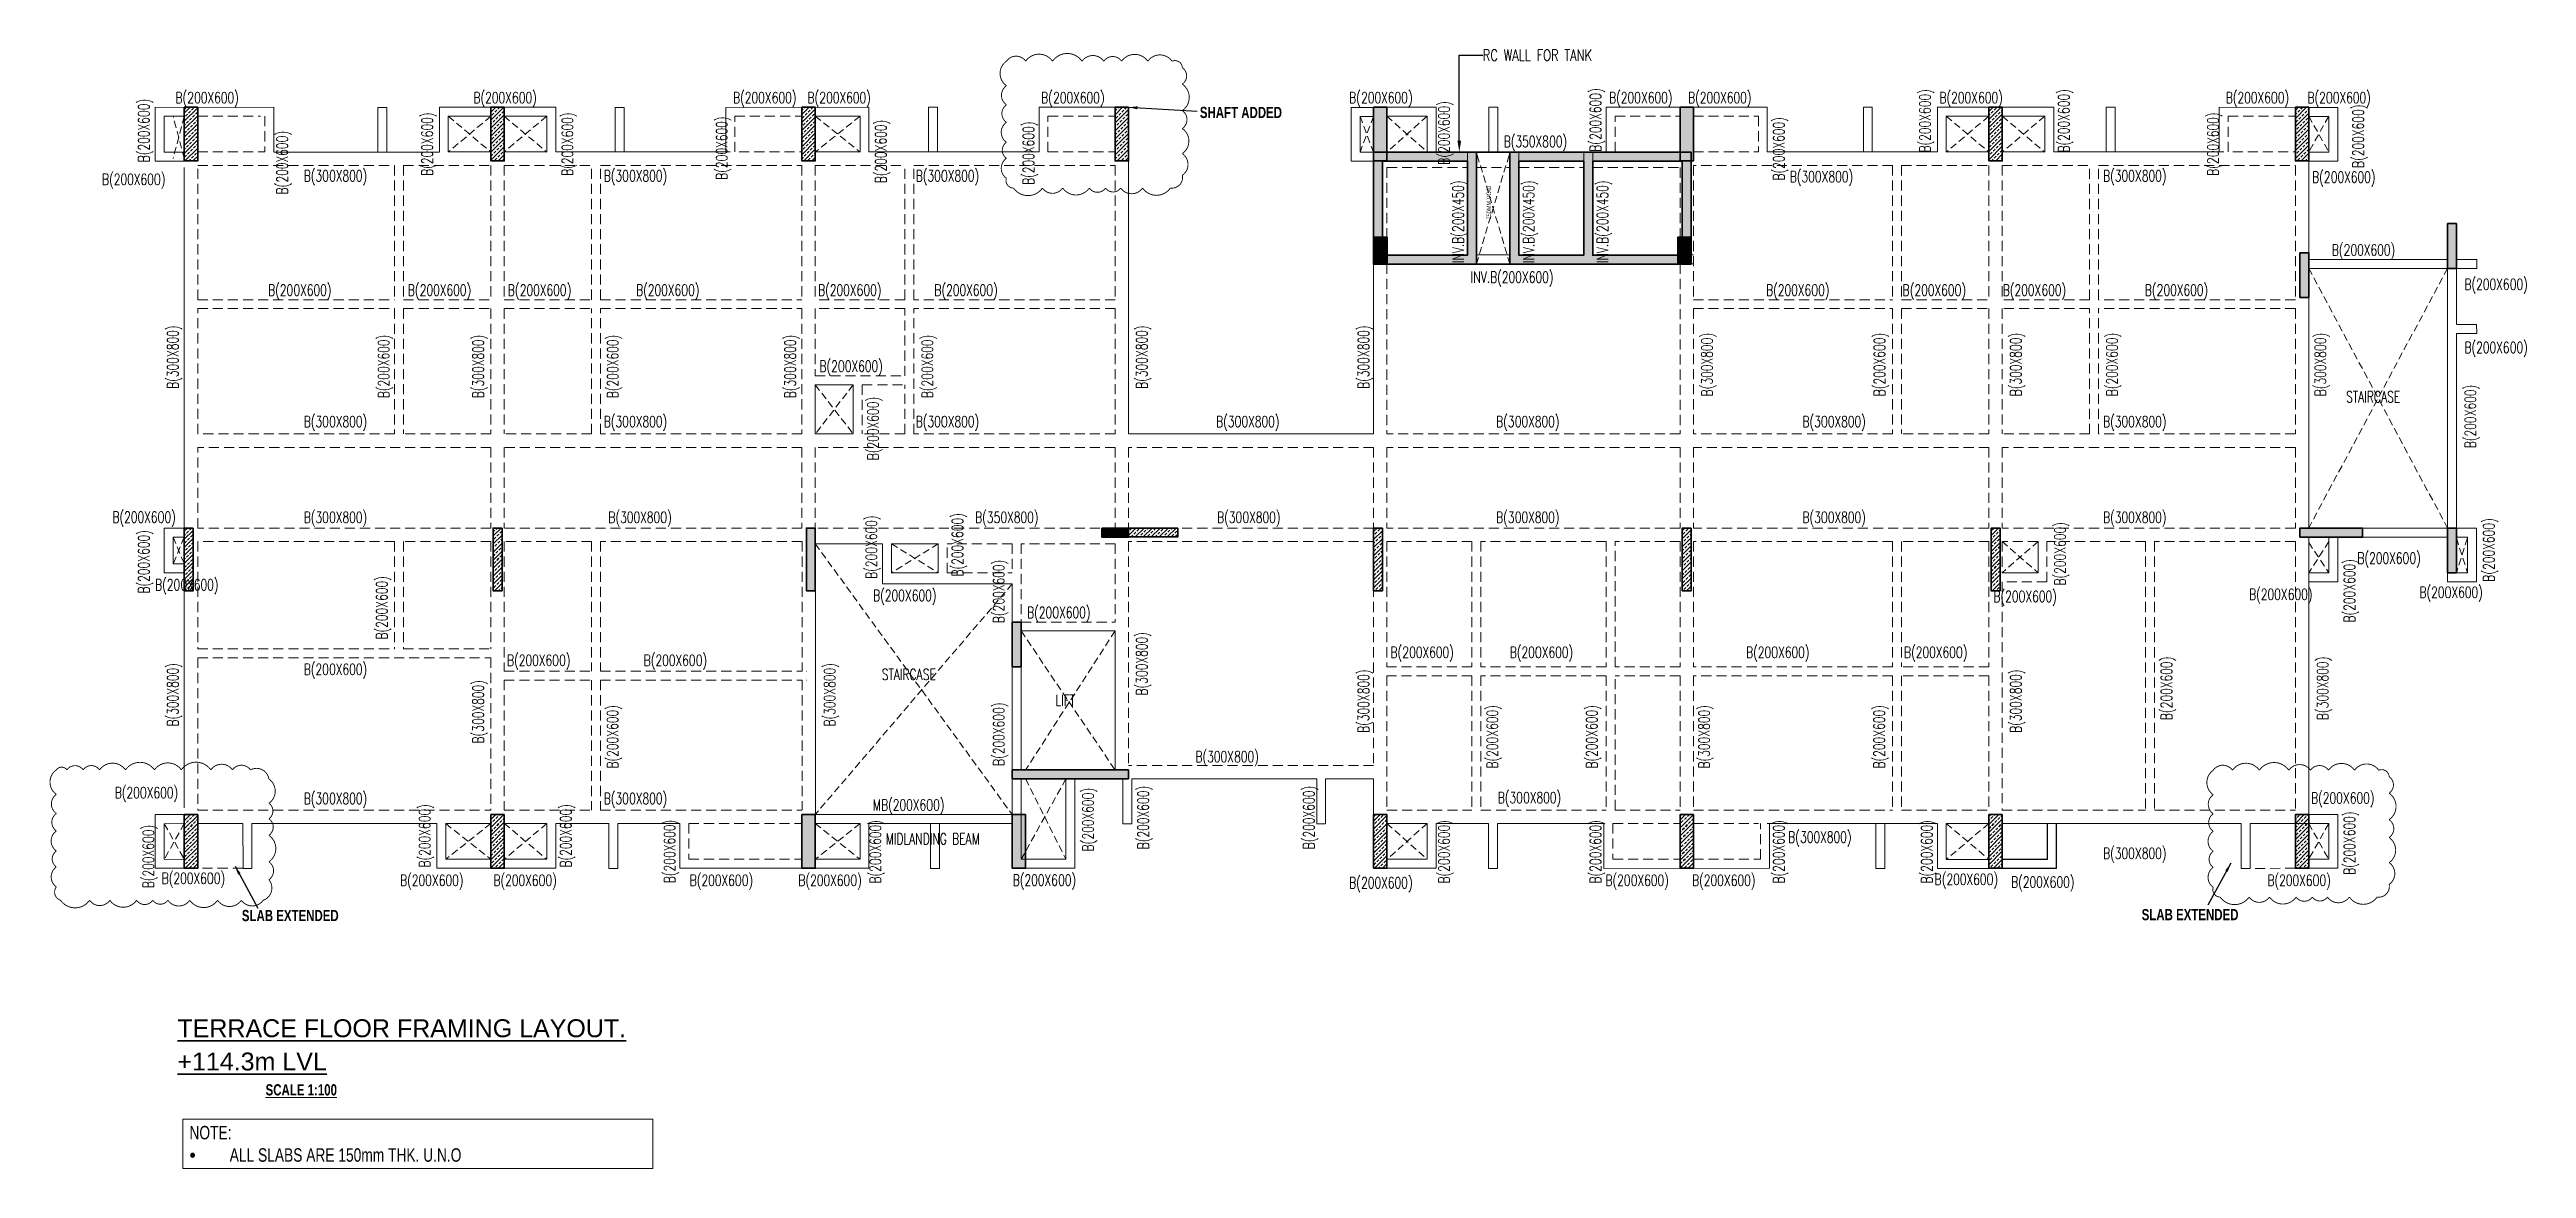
# Model space of a CAD drawing. Header units: millimetres. Extents: x -8 to 55343, y -25 to 24969.
import ezdxf
from ezdxf import colors
from ezdxf.entities.mleader import LeaderData, LeaderLine
from ezdxf.math import Vec2, Vec3

# ---------------------------------------------------------------- set-up
doc = ezdxf.new("R2010")
doc.units = ezdxf.units.MM
doc.linetypes.add('DASHED', pattern=[0.75, 0.5, -0.25])
doc.linetypes.add('HIDDEN', pattern=[9.525, 6.35, -3.175])
for name, color, linetype, lineweight in [('G-ANNO-TEXT', 7, 'Continuous', 18), ('S-BEAM-IDEN', 2, 'Continuous', 9), ('S-COL HATCH', 8, 'Continuous', 35), ('S-COLS', 6, 'Continuous', 35), ('S-HEADING', 8, 'Continuous', 35), ('S_FRAMES', 4, 'Continuous', 9), ('STR-CUTOUT', 1, 'Continuous', 13)]:
    doc.layers.add(name, color=color, linetype=linetype, lineweight=lineweight)
doc.styles.add('Dim.s & Anno.(Misc.)', font='ARIALN.TTF')
doc.styles.add('ROMANS', font='romans.shx', dxfattribs={"width": 0.75})
doc.styles.add('SOBHA', font='swisscl.ttf', dxfattribs={"height": 200})
doc.styles.add('sobha.sed', font='swisscl.ttf')
doc.styles.get("Standard").update_dxf_attribs({"font": 'arial.ttf'})
doc.styles.add('Swis721 LtCn BT_2', font='swisscl.ttf', dxfattribs={"height": 244.992296})
doc.dimstyles.new('A-GFC-100', dxfattribs={"dimscale": 100, "dimtxt": 2, "dimasz": 2, "dimexe": 1.5, "dimexo": 0, "dimgap": 1, "dimtad": 1, "dimdec": 0, "dimdsep": 46, "dimtxsty": 'Dim.s & Anno.(Misc.)', "dimblk": 'ARCHTICK', "dimcen": 0, "dimdle": 1.5, "dimclrd": 256, "dimclre": 8, "dimclrt": 6, "dimazin": 2, "dimtfac": 1, "dimtdec": 0, "dimtix": 1, "dimtmove": 2, "dimatfit": 3, "dimfxl": 1, "dimtolj": 1, "dimlwd": -1, "dimlwe": 9, "dimarcsym": 0})
pattern_1 = [(45, (-612703.72, 120513.6), (-89.802561, 89.802561), []), (45, (-612613.92, 120513.6), (-89.802561, 89.802561), [63.5, -31.75])]
pattern_2 = [(45, (-615475.9, 133131.74), (-89.802561, 89.802561), []), (45, (-615386.1, 133131.74), (-89.802561, 89.802561), [63.5, -31.75])]

# ---------------------------------------------------------------- blocks, each defined once
blk = doc.blocks.new('OHT')
at = {"layer": 'S-COL HATCH'}
h = blk.add_hatch(dxfattribs=at)
h.set_pattern_fill('AR-CONC', color=8, scale=0.75)
h.set_pattern_definition([(50, (-643577.39, 54796.65), (136.638502, -11.954314), [14.2875, -157.1625]), (355, (-643577.39, 54796.65), (-26.432566, 143.292634), [11.43, -125.730438]), (100.451445, (-643566, 54795.66), (110.205935, 131.338314), [12.142507, -133.567683]), (46.1842, (-643577.4, 54834.75), (203.30928, -31.531746), [21.43125, -235.74375]), (96.635558, (-643560.45, 54832.12), (178.0531, 185.569593), [18.21377, -200.351706]), (351.18415, (-643577.4, 54834.75), (178.0531, 185.569593), [17.144975, -188.5948]), (21, (-643558.34, 54825.23), (113.710793, -76.698899), [14.2875, -157.1625]), (326, (-643558.34, 54825.23), (46.35152, 138.140975), [11.43, -125.73]), (71.451445, (-643548.87, 54818.84), (160.062314, 61.442077), [12.142507, -133.567453]), (37.5, (-643577.393, 54796.65), (2.3164524, 63.416279), [0, -124.206, 0, -127.635, 0, -126.20625]), (7.5, (-643577.39, 54796.65), (50.114747, 75.135431), [0, -72.771, 0, -121.3485, 0, -48.10125]), (327.5, (-643619.874, 54796.65), (101.6929464, -4.296558), [0, -47.625, 0, -148.59, 0, -197.1675]), (317.5, (-643638.92, 54796.65), (111.096886, 19.069868), [0, -61.9125, 0, -98.679, 0, -140.0175])])
h.paths.add_polyline_path([(0, 0), (0, -2500), (2300, -2500), (2300, 0), (2300, 0)])
h.paths.add_polyline_path([(2100, -200), (2100, -2300), (200, -2300), (200, -200)], flags=16)
h.paths.add_polyline_path([(3050, 0), (3050, 0), (3050, -2500), (3050, -2500), (7100, -2500), (7100, 0)])
h.paths.add_polyline_path([(4700, -200), (4700, -2300), (3250, -2300), (3250, -200), (3250, -200)], flags=16)
h.paths.add_polyline_path([(4900, -200), (6900, -200), (6900, -2300), (4900, -2300)], flags=16)
at = {"layer": 'S-COLS'}
for p, q in [((2300, -2500), (2300, 0)), ((3050, 0), (3050, -2500))]:
    blk.add_line(p, q, dxfattribs=at)
blk.add_lwpolyline([(0, 0), (0, -2500), (7100, -2500), (7100, 0), (0, 0)], dxfattribs=at)
for points in [[(200, -2300), (200, -200), (2100, -200), (2100, -2300)], [(3250, -2300), (3250, -200), (4700, -200), (4700, -2300)], [(4700, -2300), (4700, -200), (3250, -200), (3250, -2300)], [(6900, -2300), (6900, -200), (4900, -200), (4900, -2300)]]:
    blk.add_lwpolyline(points, close=True, dxfattribs=at)
at = {"layer": 'STR-CUTOUT', "color": 1, "linetype": 'HIDDEN', "ltscale": 25}
for points in [[(3050, -2500), (2300, 0)], [(2300, -2500), (3050, 0)]]:
    blk.add_lwpolyline(points, dxfattribs=at)
at = {"layer": 'S-COLS', "style": 'sobha.sed'}
blk.add_text('750MM VOID', height=100, rotation=90, dxfattribs=at).set_placement((2627, -1504))
blk = doc.blocks.new('COLUMNS_TER')
at = {"layer": 'S-COL HATCH'}
h = blk.add_hatch(dxfattribs=at)
h.set_pattern_fill('ANSI33', color=8, scale=20)
h.set_pattern_definition(pattern_1)
h.paths.add_polyline_path([(300, 0), (0, 0), (0, -1200), (300, -1200)])
h = blk.add_hatch(dxfattribs=at)
h.set_pattern_fill('ANSI33', color=8, scale=20)
h.set_pattern_definition(pattern_1)
h.paths.add_polyline_path([(7151, 0), (6851, 0), (6851, -1200), (7151, -1200)])
h = blk.add_hatch(dxfattribs=at)
h.set_pattern_fill('ANSI33', color=8, scale=20)
h.set_pattern_definition(pattern_1)
h.paths.add_polyline_path([(14100, 0), (13800, 0), (13800, -1200), (14100, -1200)])
h = blk.add_hatch(dxfattribs=at)
h.set_pattern_fill('ANSI33', color=8, scale=20)
h.set_pattern_definition(pattern_1)
h.paths.add_polyline_path([(21100, 0), (20800, 0), (20800, -1200), (21100, -1200)])
h = blk.add_hatch(color=8, dxfattribs=at)
h.dxf.hatch_style = 1
h.paths.add_polyline_path([(26875, 0), (26575, 0), (26575, -1200), (26875, -1200)])
h = blk.add_hatch(color=8, dxfattribs=at)
h.dxf.hatch_style = 1
h.paths.add_polyline_path([(33725, 0), (33425, 0), (33425, -1200), (33725, -1200)])
h = blk.add_hatch(dxfattribs=at)
h.set_pattern_fill('ANSI33', color=8, scale=20)
h.set_pattern_definition(pattern_2)
h.paths.add_polyline_path([(40626, 0), (40326, 0), (40326, -1200), (40626, -1200)])
h = blk.add_hatch(dxfattribs=at)
h.set_pattern_fill('ANSI33', color=8, scale=20)
h.set_pattern_definition(pattern_2)
h.paths.add_polyline_path([(47475, 0), (47175, 0), (47175, -1200), (47475, -1200)])
h = blk.add_hatch(color=8, dxfattribs=at)
h.dxf.hatch_style = 1
h.paths.add_polyline_path([(50777, -2600), (50577, -2600), (50577, -3600), (50777, -3600)])
h = blk.add_hatch(color=8, dxfattribs=at)
h.dxf.hatch_style = 1
h.paths.add_polyline_path([(47276, -4250), (47476, -4250), (47476, -3250), (47276, -3250)])
h = blk.add_hatch(dxfattribs=at)
h.set_pattern_fill('ANSI33', color=8, scale=20)
h.set_pattern_definition(pattern_1)
h.paths.add_polyline_path([(200, -9400), (0, -9400), (0, -10800), (200, -10800)])
h = blk.add_hatch(dxfattribs=at)
h.set_pattern_fill('ANSI33', color=8, scale=20)
h.set_pattern_definition(pattern_1)
h.paths.add_polyline_path([(7101, -9400), (6901, -9400), (6901, -10800), (7101, -10800)])
h = blk.add_hatch(color=8, dxfattribs=at)
h.dxf.hatch_style = 1
h.paths.add_polyline_path([(14101, -9400), (13901, -9400), (13901, -10800), (14101, -10800)])
h = blk.add_hatch(color=8, dxfattribs=at)
h.dxf.hatch_style = 1
h.paths.add_polyline_path([(20501, -9402), (20501, -9602), (21101, -9602), (21101, -9402)])
h = blk.add_hatch(dxfattribs=at)
h.set_pattern_fill('ANSI33', color=8, scale=20)
h.set_pattern_definition(pattern_1)
h.paths.add_polyline_path([(20800, -9400), (20800, -9600), (22200, -9600), (22200, -9400)])
h = blk.add_hatch(dxfattribs=at)
h.set_pattern_fill('ANSI33', color=8, scale=20)
h.set_pattern_definition(pattern_1)
h.paths.add_polyline_path([(26775, -9400), (26575, -9400), (26575, -10800), (26775, -10800)])
h = blk.add_hatch(dxfattribs=at)
h.set_pattern_fill('ANSI33', color=8, scale=20)
h.set_pattern_definition(pattern_2)
h.paths.add_polyline_path([(33676, -9400), (33476, -9400), (33476, -10800), (33676, -10800)])
h = blk.add_hatch(dxfattribs=at)
h.set_pattern_fill('ANSI33', color=8, scale=20)
h.set_pattern_definition(pattern_2)
h.paths.add_polyline_path([(40376, -9400), (40576, -9400), (40576, -10800), (40376, -10800)])
h = blk.add_hatch(color=8, dxfattribs=at)
h.dxf.hatch_style = 1
h.paths.add_polyline_path([(48676, -9601), (48676, -9401), (47276, -9401), (47276, -9601)])
h = blk.add_hatch(color=8, dxfattribs=at)
h.dxf.hatch_style = 1
h.paths.add_polyline_path([(50777, -9400), (50577, -9400), (50577, -10400), (50777, -10400)])
h = blk.add_hatch(color=8, dxfattribs=at)
h.dxf.hatch_style = 1
h.paths.add_polyline_path([(18701, -11500), (18501, -11500), (18501, -12500), (18701, -12500)])
h = blk.add_hatch(color=8, dxfattribs=at)
h.dxf.hatch_style = 1
h.paths.add_polyline_path([(18501, -14801), (18501, -15001), (21101, -15001), (21101, -14801)])
h = blk.add_hatch(dxfattribs=at)
h.set_pattern_fill('ANSI33', color=8, scale=20)
h.set_pattern_definition(pattern_1)
h.paths.add_polyline_path([(300, -15800), (0, -15800), (0, -17000), (300, -17000)])
h = blk.add_hatch(dxfattribs=at)
h.set_pattern_fill('ANSI33', color=8, scale=20)
h.set_pattern_definition(pattern_1)
h.paths.add_polyline_path([(7151, -15800), (6851, -15800), (6851, -17000), (7151, -17000)])
h = blk.add_hatch(color=8, dxfattribs=at)
h.dxf.hatch_style = 1
h.paths.add_polyline_path([(14101, -15800), (13801, -15800), (13801, -17000), (14101, -17000)])
h = blk.add_hatch(color=8, dxfattribs=at)
h.dxf.hatch_style = 1
h.paths.add_polyline_path([(18801, -15800), (18501, -15800), (18501, -17000), (18801, -17000)])
h = blk.add_hatch(dxfattribs=at)
h.set_pattern_fill('ANSI33', color=8, scale=20)
h.set_pattern_definition(pattern_1)
h.paths.add_polyline_path([(26875, -15800), (26575, -15800), (26575, -17000), (26875, -17000)])
h = blk.add_hatch(dxfattribs=at)
h.set_pattern_fill('ANSI33', color=8, scale=20)
h.set_pattern_definition(pattern_1)
h.paths.add_polyline_path([(33726, -15800), (33426, -15800), (33426, -17000), (33726, -17000)])
h = blk.add_hatch(dxfattribs=at)
h.set_pattern_fill('ANSI33', color=8, scale=20)
h.set_pattern_definition(pattern_1)
h.paths.add_polyline_path([(40626, -15800), (40326, -15800), (40326, -17000), (40626, -17000)])
h = blk.add_hatch(dxfattribs=at)
h.set_pattern_fill('ANSI33', color=8, scale=20)
h.set_pattern_definition(pattern_1)
h.paths.add_polyline_path([(47475, -15800), (47175, -15800), (47175, -17000), (47475, -17000)])
at = {"layer": 'S-COLS'}
for points in [[(300, 0), (0, 0), (0, -1200), (300, -1200)], [(7151, 0), (6851, 0), (6851, -1200), (7151, -1200)], [(14100, 0), (13800, 0), (13800, -1200), (14100, -1200)], [(21100, 0), (20800, 0), (20800, -1200), (21100, -1200)], [(26875, 0), (26575, 0), (26575, -1200), (26875, -1200)], [(33725, 0), (33425, 0), (33425, -1200), (33725, -1200)], [(40626, 0), (40326, 0), (40326, -1200), (40626, -1200)], [(47475, 0), (47175, 0), (47175, -1200), (47475, -1200)], [(50777, -2600), (50577, -2600), (50577, -3600), (50777, -3600)], [(47276, -3250), (47476, -3250), (47476, -4250), (47276, -4250)], [(200, -9400), (0, -9400), (0, -10800), (200, -10800)], [(7101, -9400), (6901, -9400), (6901, -10800), (7101, -10800)], [(14101, -9400), (13901, -9400), (13901, -10800), (14101, -10800)], [(20501, -9402), (20501, -9602), (21101, -9602), (21101, -9402)], [(22200, -9400), (22200, -9600), (20800, -9600), (20800, -9400)], [(26775, -9400), (26575, -9400), (26575, -10800), (26775, -10800)], [(33676, -9400), (33476, -9400), (33476, -10800), (33676, -10800)], [(40376, -9400), (40576, -9400), (40576, -10800), (40376, -10800)], [(48676, -9601), (48676, -9401), (47276, -9401), (47276, -9601)], [(50777, -9400), (50577, -9400), (50577, -10400), (50777, -10400)], [(18701, -11500), (18501, -11500), (18501, -12500), (18701, -12500)], [(21101, -14801), (21101, -15001), (18501, -15001), (18501, -14801)], [(300, -15800), (0, -15800), (0, -17000), (300, -17000)], [(7151, -15800), (6851, -15800), (6851, -17000), (7151, -17000)], [(14101, -15800), (13801, -15800), (13801, -17000), (14101, -17000)], [(18801, -15800), (18501, -15800), (18501, -17000), (18801, -17000)], [(26875, -15800), (26575, -15800), (26575, -17000), (26875, -17000)], [(33726, -15800), (33426, -15800), (33426, -17000), (33726, -17000)], [(40626, -15800), (40326, -15800), (40326, -17000), (40626, -17000)], [(47475, -15800), (47175, -15800), (47175, -17000), (47475, -17000)]]:
    blk.add_lwpolyline(points, close=True, dxfattribs=at)
blk = doc.blocks.new('_ArchTick')
at = {"color": 0, "linetype": 'ByBlock', "const_width": 0.15}
blk.add_lwpolyline([(-0.5, -0.5), (0.5, 0.5)], dxfattribs=at)

msp = doc.modelspace()

# ---------------------------------------------------------------- hatches: boundary and pattern name
at = {"layer": 'S-COL HATCH'}
h = msp.add_hatch(color=8, dxfattribs=at)
h.dxf.hatch_style = 1
h.paths.add_polyline_path([(29580, 20181), (29880, 20181), (29880, 20781), (29580, 20781)])
h = msp.add_hatch(color=8, dxfattribs=at)
h.dxf.hatch_style = 1
h.paths.add_polyline_path([(36380, 20181), (36680, 20181), (36680, 20781), (36380, 20781)])

# ---------------------------------------------------------------- linework, layer by layer
at = {"color": 2}
msp.add_line((43628, 6681), (44840, 6681), dxfattribs=at)
at = {"const_width": 20}
for points in [[(21375, 24709, 0.520567), (21375, 24161, 0.520567), (21375, 23734, 0.520567), (21375, 23344, 0.520567), (21375, 22897, 0.520567), (21375, 22539, 0.520567), (21375, 22094, 0.520567), (21532, 21875, 0.520567), (22179, 21875, 0.520567), (22632, 21875, 0.520567), (23228, 21875, 0.520567), (23591, 21875, 0.520567), (23929, 21875, 0.520567), (24417, 21875, 0.520567), (25039, 21875, 0.520567), (25306, 22158, 0.520567), (25306, 22644, 0.520567), (25306, 23204, 0.520567), (25306, 23604, 0.520567), (25306, 24196, 0.520567), (25306, 24565, 0.520567), (25074, 24709, 0.520567), (24534, 24709, 0.520567), (23950, 24709, 0.520567), (23549, 24709, 0.520567), (23065, 24709, 0.520567), (22405, 24709, 0.520567), (21805, 24709, 0.520567)], [(144, 8878, 0.520567), (144, 8331, 0.520567), (144, 7904, 0.520567), (144, 7514, 0.520567), (144, 7067, 0.520567), (144, 6709, 0.520567), (144, 6264, 0.520567), (239, 5965, 0.520567), (887, 5965, 0.520567), (1340, 5965, 0.520567), (1936, 5965, 0.520567), (2299, 5965, 0.520567), (2636, 5965, 0.520567), (3125, 5965, 0.520567), (3747, 5965, 0.520567), (4279, 5965, 0.520567), (4766, 5965, 0.520567), (4894, 6425, 0.520567), (4894, 6825, 0.520567), (4894, 7417, 0.520567), (4894, 7786, 0.520567), (4894, 8132, 0.520567), (4894, 8673, 0.520567), (4481, 8878, 0.520567), (4080, 8878, 0.520567), (3596, 8878, 0.520567), (2936, 8878, 0.520567), (2336, 8878, 0.520567), (1688, 8878, 0.520567), (1110, 8878, 0.520567), (742, 8878, 0.520567), (380, 8878, 0.520567)], [(48343, 8870, 0.520567), (48343, 8323, 0.520567), (48343, 7896, 0.520567), (48343, 7506, 0.520567), (48343, 7059, 0.520567), (48343, 6701, 0.520567), (48343, 6255, 0.520567), (48499, 6037, 0.520567), (49146, 6037, 0.520567), (49599, 6037, 0.520567), (50196, 6037, 0.520567), (50559, 6037, 0.520567), (50896, 6037, 0.520567), (51385, 6037, 0.520567), (52007, 6037, 0.520567), (52274, 6320, 0.520567), (52274, 6806, 0.520567), (52274, 7366, 0.520567), (52274, 7766, 0.520567), (52274, 8358, 0.520567), (52274, 8726, 0.520567), (52041, 8870, 0.520567), (51501, 8870, 0.520567), (50918, 8870, 0.520567), (50517, 8870, 0.520567), (50033, 8870, 0.520567), (49373, 8870, 0.520567), (48773, 8870, 0.520567)]]:
    msp.add_lwpolyline(points, format="xyb", close=True, dxfattribs=at)
at = {"color": 2}
for points in [[(43628, 6881), (44641, 6881), (44641, 7681)], [(43629, 6681), (44841, 6681), (44841, 7681)]]:
    msp.add_lwpolyline(points, dxfattribs=at)
at = {"layer": 'S-COLS'}
for points in [[(29580, 20181), (29880, 20181), (29880, 20781), (29580, 20781)], [(36380, 20181), (36680, 20181), (36680, 20781), (36380, 20781)]]:
    msp.add_lwpolyline(points, close=True, dxfattribs=at)
at = {"layer": 'S_FRAMES'}
for p, q in [((2353, 22477), (2354, 23680)), ((2353, 23677), (5003, 23679)), ((5003, 23680), (5004, 22681)), ((9853, 23480), (9853, 22681)), ((10153, 23680), (10153, 23680)), ((10153, 23480), (10153, 22681)), ((17103, 23680), (17103, 23680)), ((17103, 23480), (17103, 22681)), ((24103, 23680), (24103, 16381)), ((24103, 23680), (24103, 23680)), ((29578, 23681), (29578, 23681)), ((29578, 23680), (29578, 16381)), ((29878, 23481), (29878, 22681)), ((36728, 23680), (36728, 23680)), ((43328, 23480), (43328, 22681)), ((43628, 23680), (43628, 23680)), ((43628, 23480), (43628, 22681)), ((48478, 22681), (48478, 23681)), ((48478, 23678), (50478, 23681)), ((50478, 23681), (50478, 23681)), ((3003, 22477), (2353, 22477)), ((3003, 14279), (3003, 22333)), ((5003, 22678), (8703, 22678)), ((8903, 22681), (9853, 22681)), ((10153, 22681), (11103, 22681)), ((11303, 22681), (15203, 22681)), ((17103, 22681), (18103, 22681)), ((18303, 22681), (22103, 22681)), ((29878, 22681), (30778, 22681)), ((30978, 22681), (34778, 22681)), ((31678, 22681), (31678, 20381)), ((31878, 22681), (31878, 20381)), ((32628, 22681), (32628, 20381)), ((32828, 22681), (32828, 20381)), ((34278, 22681), (34278, 20381)), ((34478, 22681), (34478, 20381)), ((38378, 22681), (42178, 22681)), ((42378, 22681), (43328, 22681)), ((43628, 22681), (44578, 22681)), ((44778, 22681), (48578, 22681)), ((31678, 20381), (29578, 20381)), ((36728, 20181), (29578, 20181)), ((32628, 20381), (31878, 20381)), ((34278, 20381), (32828, 20381)), ((36728, 20381), (34478, 20381)), ((53578, 20278), (50478, 20278)), ((53778, 20281), (54230, 20281)), ((54230, 20281), (54230, 20081)), ((53778, 18828), (54229, 18829)), ((54229, 18829), (54230, 18628)), ((17103, 17481), (17103, 16381)), ((17103, 17481), (17953, 17481)), ((17953, 17481), (17953, 16381)), ((17953, 16381), (17103, 16381)), ((29578, 16381), (24103, 16381)), ((17107, 13929), (17107, 7881)), ((18603, 13929), (18603, 13031)), ((3003, 13281), (3003, 8029)), ((18603, 13031), (21503, 13031)), ((21503, 13031), (21503, 7881)), ((21703, 11981), (21703, 8875)), ((21703, 11981), (23803, 11981)), ((23803, 11981), (23803, 8875)), ((23803, 8875), (21803, 8875)), ((22703, 6882), (22703, 8675)), ((3003, 7878), (2353, 7878)), ((2353, 7876), (2354, 6681)), ((17103, 7881), (21503, 7881)), ((50475, 7881), (51125, 7880)), ((51124, 7881), (51124, 6681)), ((3303, 7681), (3303, 6681)), ((3303, 7678), (4314, 7678)), ((4514, 7678), (8644, 7678)), ((8844, 7678), (9853, 7678)), ((10153, 7681), (11103, 7681)), ((11303, 7681), (12490, 7681)), ((12690, 7681), (14078, 7681)), ((17103, 7681), (18103, 7681)), ((17103, 6881), (17103, 7681)), ((18303, 7681), (21503, 7681)), ((29878, 7681), (30778, 7681)), ((29878, 6880), (29878, 7681)), ((30978, 7681), (32149, 7681)), ((32349, 7681), (34728, 7681)), ((38378, 7678), (42178, 7678)), ((42378, 7681), (43328, 7681)), ((43328, 6881), (43328, 7681)), ((2354, 6681), (3303, 6681)), ((10153, 6681), (10153, 6681)), ((17103, 6681), (17103, 6681)), ((22903, 6682), (22903, 6682)), ((29578, 6680), (29578, 6680)), ((36728, 6681), (36728, 6681)), ((43628, 6681), (43628, 6681)), ((51124, 6681), (50175, 6681)), ((50478, 6680), (50478, 6680))]:
    msp.add_line(p, q, dxfattribs=at)
at = {"layer": 'S_FRAMES', "linetype": 'DASHED', "ltscale": 450}
for p, q in [((3303, 22681), (3303, 23480)), ((3303, 23478), (4704, 23480)), ((4803, 23480), (4804, 22681)), ((16803, 23480), (16803, 22681)), ((23803, 23480), (23803, 22681)), ((36428, 23480), (36428, 22681)), ((36728, 23480), (36728, 22681)), ((50178, 23481), (50178, 22681)), ((3303, 22681), (4804, 22681)), ((3303, 19381), (3303, 22381)), ((3303, 22381), (7703, 22381)), ((7703, 22381), (7703, 19381)), ((7903, 22381), (9853, 22381)), ((7903, 22381), (7903, 19381)), ((9853, 22381), (9853, 19381)), ((10153, 22381), (10153, 19381)), ((10153, 22381), (12103, 22381)), ((12103, 19381), (12103, 22381)), ((12303, 22381), (16803, 22381)), ((12303, 19381), (12303, 22381)), ((15403, 22681), (16803, 22681)), ((16803, 22381), (16803, 19381)), ((17103, 22381), (17103, 19381)), ((17103, 22381), (19103, 22381)), ((19103, 19381), (19103, 22381)), ((19303, 22381), (23803, 22381)), ((19303, 19381), (19303, 22381)), ((22303, 22681), (23803, 22681)), ((23803, 22381), (23803, 19381)), ((29878, 22331), (29878, 20381)), ((29878, 22331), (31678, 22331)), ((31878, 22331), (32628, 22331)), ((32828, 22331), (34278, 22331)), ((34478, 22331), (36428, 22331)), ((34978, 22681), (36428, 22681)), ((36428, 22331), (36428, 20381)), ((36728, 22681), (38178, 22681)), ((41178, 22381), (41178, 19381)), ((41378, 22381), (43328, 22381)), ((41378, 22381), (41378, 19381)), ((43328, 22381), (43328, 19381)), ((43628, 22381), (43628, 19381)), ((43628, 22381), (45578, 22381)), ((45578, 19381), (45578, 22381)), ((45778, 22381), (50178, 22381)), ((45778, 19381), (45778, 22381)), ((48778, 22681), (50178, 22681)), ((50178, 22381), (50178, 19381)), ((29878, 20181), (29878, 16381)), ((36428, 20181), (36428, 16381)), ((3303, 19381), (7703, 19381)), ((7903, 19381), (9853, 19381)), ((10153, 19381), (12103, 19381)), ((12303, 19381), (16803, 19381)), ((19103, 19381), (17103, 19381)), ((23803, 19381), (19303, 19381)), ((36728, 19381), (41178, 19381)), ((41378, 19381), (43328, 19381)), ((45578, 19381), (43628, 19381)), ((50178, 19381), (45778, 19381)), ((3303, 16381), (3303, 19181)), ((3303, 19181), (7703, 19181)), ((7703, 19181), (7703, 16381)), ((7903, 19181), (9853, 19181)), ((7903, 19181), (7903, 16381)), ((9853, 19181), (9853, 16381)), ((10153, 19181), (10153, 16381)), ((10153, 19181), (12103, 19181)), ((12103, 16381), (12103, 19182)), ((12303, 16381), (12303, 19182)), ((12303, 19181), (16803, 19181)), ((16803, 19181), (16803, 16381)), ((17103, 19181), (17103, 17681)), ((19103, 19181), (17103, 19181)), ((19103, 17681), (19103, 19181)), ((23803, 19181), (19303, 19181)), ((19303, 16381), (19303, 19181)), ((23803, 19181), (23803, 16381)), ((36728, 19181), (36728, 16381)), ((36728, 19181), (41178, 19181)), ((41178, 19181), (41178, 16381)), ((41378, 19181), (43328, 19181)), ((41378, 19181), (41378, 16381)), ((43328, 19181), (43328, 16381)), ((43628, 19181), (43628, 16381)), ((45578, 19181), (43628, 19181)), ((45578, 16381), (45578, 19182)), ((45778, 16381), (45778, 19182)), ((50178, 19181), (45778, 19181)), ((50178, 19181), (50178, 16381)), ((17103, 17681), (19103, 17681)), ((18153, 17481), (18153, 16381)), ((18153, 17481), (19103, 17481)), ((19103, 16381), (19103, 17481)), ((7703, 16381), (3303, 16381)), ((3303, 14279), (3303, 16081)), ((9853, 16081), (3303, 16081)), ((9853, 16381), (7903, 16381)), ((9853, 16081), (9853, 14279)), ((12103, 16381), (10153, 16381)), ((10153, 16081), (10153, 14279)), ((16803, 16081), (10153, 16081)), ((16803, 16381), (12303, 16381)), ((16803, 16081), (16803, 14279)), ((17103, 16081), (17103, 14279)), ((23803, 16081), (17103, 16081)), ((19103, 16381), (18153, 16381)), ((23803, 16381), (19303, 16381)), ((23803, 16081), (23803, 14279)), ((24103, 16081), (24103, 14279)), ((29578, 16081), (24103, 16081)), ((29578, 16081), (29578, 14279)), ((36428, 16381), (29878, 16381)), ((29878, 16081), (29878, 14279)), ((36428, 16081), (29878, 16081)), ((36428, 16081), (36428, 14279)), ((41178, 16381), (36728, 16381)), ((36728, 16081), (36728, 14279)), ((43328, 16081), (36728, 16081)), ((43328, 16381), (41378, 16381)), ((43328, 16081), (43328, 14279)), ((45578, 16381), (43628, 16381)), ((43628, 16081), (43628, 14279)), ((50178, 16081), (43628, 16081)), ((50178, 16381), (45778, 16381)), ((50178, 16081), (50178, 14279)), ((3303, 13979), (3303, 11581)), ((7703, 13979), (7703, 11581)), ((7903, 13979), (7903, 11581)), ((16803, 14279), (10153, 14279)), ((10153, 13979), (10153, 11081)), ((12103, 13979), (10153, 13979)), ((12103, 13979), (12103, 11081)), ((16807, 13979), (12303, 13979)), ((12303, 13979), (12303, 11081)), ((16807, 13979), (16807, 11081)), ((16904, 13979), (16904, 13979)), ((23803, 14279), (17103, 14279)), ((21503, 13929), (20053, 13929)), ((20053, 13281), (20053, 13929)), ((21503, 13929), (21503, 13281)), ((23803, 13929), (21703, 13929)), ((21703, 13929), (21703, 12181)), ((23803, 13929), (23803, 12181)), ((29578, 14279), (24103, 14279)), ((24103, 13979), (24103, 8975)), ((29578, 13979), (24103, 13979)), ((29578, 13979), (29578, 8975)), ((36428, 14279), (29878, 14279)), ((29878, 13979), (29878, 11181)), ((31778, 13979), (29878, 13979)), ((31778, 13979), (31778, 11181)), ((34778, 13979), (31978, 13979)), ((31978, 13979), (31978, 11181)), ((36428, 13979), (34978, 13979)), ((36428, 13979), (36428, 11181)), ((43328, 14279), (36728, 14279)), ((36728, 13979), (36728, 11181)), ((41178, 13979), (36728, 13979)), ((41178, 13979), (41178, 11181)), ((43328, 13979), (41378, 13979)), ((41378, 13979), (41378, 11181)), ((43328, 13979), (43328, 11181)), ((50178, 14279), (43628, 14279)), ((43628, 13979), (43628, 13281)), ((44428, 13979), (43628, 13979)), ((46828, 13979), (44628, 13979)), ((46828, 13979), (46828, 7981)), ((50178, 13979), (47028, 13979)), ((47028, 13979), (47028, 7981)), ((50178, 13979), (50178, 7981)), ((20053, 13281), (21503, 13281)), ((43628, 13081), (43628, 7981)), ((21703, 12181), (23803, 12181)), ((3303, 11581), (7703, 11581)), ((3303, 11381), (3303, 7981)), ((3303, 11381), (9853, 11381)), ((7903, 11581), (9853, 11581)), ((10153, 11081), (12103, 11081)), ((12303, 11081), (16807, 11081)), ((16902, 11081), (16904, 11081)), ((31778, 11181), (29878, 11181)), ((34778, 11181), (31978, 11181)), ((36428, 11181), (34978, 11181)), ((41178, 11181), (36728, 11181)), ((43328, 11181), (41378, 11181)), ((10153, 10881), (10153, 7981)), ((10153, 10881), (12103, 10881)), ((12103, 10881), (12103, 7981)), ((12303, 10881), (12303, 7981)), ((12303, 10881), (16807, 10881)), ((16807, 10881), (16807, 7981)), ((16902, 10881), (16904, 10881)), ((29878, 10981), (29878, 7981)), ((31778, 10981), (29878, 10981)), ((31778, 10981), (31778, 7981)), ((34778, 10981), (31978, 10981)), ((31978, 10981), (31978, 7981)), ((36428, 10981), (34978, 10981)), ((36428, 10981), (36428, 7981)), ((36728, 10981), (36728, 7981)), ((41178, 10981), (36728, 10981)), ((41178, 10981), (41178, 7981)), ((41378, 10981), (41378, 7981)), ((43328, 10981), (41378, 10981)), ((43328, 10981), (43328, 7981)), ((29578, 8975), (24103, 8975)), ((3303, 7981), (9853, 7981)), ((10153, 7981), (12103, 7981)), ((12303, 7981), (16803, 7981)), ((29878, 7981), (31778, 7981)), ((31978, 7981), (34778, 7981)), ((34978, 7981), (36428, 7981)), ((36728, 7981), (41178, 7981)), ((41378, 7981), (43328, 7981)), ((43628, 7981), (46828, 7981)), ((47028, 7981), (50178, 7981)), ((14278, 7681), (16803, 7681)), ((16803, 6881), (16803, 7681)), ((34929, 7681), (36428, 7681)), ((36428, 6881), (36428, 7681)), ((36728, 7681), (38178, 7681)), ((36728, 6881), (36728, 7681)), ((4311, 6685), (3303, 6681)), ((50179, 6681), (49171, 6677))]:
    msp.add_line(p, q, dxfattribs=at)
at = {"layer": 'S_FRAMES', "linetype": 'Continuous', "ltscale": 450}
for p, q in [((53578, 21081), (53578, 20281)), ((53778, 21081), (53578, 21081)), ((53778, 21081), (53778, 20281)), ((50478, 20081), (50478, 14281)), ((53578, 20078), (50478, 20078)), ((53578, 20081), (53578, 14279)), ((53778, 20081), (53778, 18831)), ((53778, 20081), (54230, 20081)), ((53778, 18631), (53778, 13281)), ((53778, 18628), (54230, 18628)), ((3003, 14079), (3003, 13481)), ((53578, 14281), (50478, 14281)), ((50480, 14078), (50478, 7681)), ((50927, 14078), (50478, 14078)), ((53578, 14077), (51663, 14078)), ((53578, 13980), (53578, 13281)), ((53778, 13281), (53578, 13281))]:
    msp.add_line(p, q, dxfattribs=at)
for points in [[(3003, 23478), (2553, 23478), (2553, 22677), (3004, 22677), (3003, 23480)], [(3003, 14079), (2754, 14079), (2753, 13481), (3003, 13481)], [(50928, 14077), (50927, 13281), (50475, 13281)], [(50477, 13081), (51128, 13081), (51128, 14080)], [(53578, 13281), (53577, 13081), (54227, 13081), (54227, 14278), (53774, 14278)], [(53773, 14078), (54026, 14078), (54028, 13281), (53777, 13281)], [(3003, 6881), (2554, 6879), (2553, 7676), (3003, 7678), (3003, 6881)], [(50475, 6881), (50925, 6881), (50926, 7681), (50475, 7681), (50475, 6881)]]:
    msp.add_lwpolyline(points, dxfattribs=at)
at = {"layer": 'S_FRAMES'}
for points in [[(7328, 22678), (7328, 23678), (7528, 23678), (7528, 22678)], [(8703, 22681), (8703, 23680), (11303, 23680), (11303, 22681)], [(8903, 22681), (8903, 23480), (9853, 23480)], [(10153, 23480), (11103, 23480), (11103, 22681)], [(12634, 22678), (12634, 23678), (12834, 23678), (12834, 22678)], [(15103, 22677), (15103, 23676), (18303, 23680), (18303, 22681)], [(17103, 23480), (18103, 23480), (18103, 22681)], [(19634, 22681), (19634, 23681), (19834, 23681), (19834, 22681)], [(22103, 22681), (22103, 23680), (24103, 23680), (24103, 22681)], [(29578, 23678), (29079, 23678), (29079, 22478), (29578, 22478)], [(29578, 23474), (29279, 23474), (29279, 22678), (29577, 22675)], [(30978, 22681), (30978, 23681), (29578, 23681), (29578, 22681)], [(30778, 22681), (30778, 23481), (29878, 23481)], [(32154, 22681), (32154, 23681), (32354, 23681), (32354, 22681)], [(34778, 22681), (34778, 23680), (38378, 23680), (38378, 22681)], [(40524, 22679), (40524, 23679), (40724, 23679), (40724, 22679)], [(42178, 22681), (42178, 23680), (44778, 23680), (44778, 22681)], [(42378, 22681), (42378, 23480), (43328, 23480)], [(43628, 23480), (44578, 23480), (44578, 22681)], [(45954, 22681), (45954, 23681), (46154, 23681), (46154, 22681)], [(50476, 23678), (51129, 23677), (51129, 22477), (50475, 22477)], [(50478, 20281), (50478, 23477), (50929, 23477), (50929, 22677), (50475, 22677)], [(3003, 14279), (2555, 14279), (2553, 13281), (3003, 13281)], [(18603, 13929), (17103, 13929)], [(18803, 13929), (18803, 13281), (19853, 13281), (19853, 13929), (18803, 13929)], [(44428, 13979), (44428, 13281), (43628, 13281)], [(21503, 7681), (21503, 6682), (22903, 6682), (22903, 8675)], [(22703, 8675), (21703, 8675), (21703, 6882), (22703, 6882)], [(23978, 8675), (22903, 8675)], [(24178, 8675), (24178, 7675), (23978, 7675), (23978, 8675)], [(28308, 8675), (24178, 8675)], [(28508, 8675), (28508, 7675), (28308, 7675), (28308, 8675)], [(30978, 7681), (30978, 6680), (29578, 6680), (29578, 8675), (28508, 8675)], [(4314, 7678), (4315, 6677), (4515, 6677), (4514, 7678)], [(9856, 6681), (8644, 6684), (8644, 7678)], [(9850, 6881), (8844, 6881), (8844, 7678)], [(9853, 7681), (9853, 6681), (11303, 6681), (11303, 7681)], [(10153, 7681), (10153, 6881), (11103, 6881), (11103, 7681)], [(12490, 7681), (12490, 6677), (12690, 6677), (12690, 7681)], [(14078, 7681), (14078, 6681), (18303, 6681), (18303, 7681)], [(17103, 6881), (18103, 6881), (18103, 7681)], [(19680, 7677), (19681, 6677), (19881, 6677), (19880, 7677)], [(30778, 7681), (30778, 6880), (29878, 6880)], [(32149, 7681), (32150, 6676), (32350, 6676), (32349, 7681)], [(34728, 7681), (34728, 6678), (38428, 6681), (38428, 7681)], [(40804, 7676), (40805, 6676), (41005, 6676), (41004, 7676)], [(42178, 7681), (42178, 6678), (43628, 6678), (43628, 7681), (48970, 7681)], [(42378, 7681), (42378, 6878), (43328, 6878)], [(44841, 7681), (44840, 6678), (43628, 6678)], [(43628, 6878), (44641, 6881), (44641, 7678)], [(48970, 7681), (48971, 6677), (49171, 6677), (49170, 7681)], [(49170, 7681), (50478, 7681)]]:
    msp.add_lwpolyline(points, dxfattribs=at)
at = {"layer": 'S_FRAMES', "linetype": 'DASHED', "ltscale": 450}
for points in [[(15303, 22681), (15303, 23480), (16803, 23480)], [(22303, 22681), (22303, 23480), (23803, 23480)], [(34978, 22681), (34978, 23480), (36428, 23480)], [(36728, 23480), (38178, 23480), (38178, 22681)], [(48678, 22681), (48678, 23478), (50178, 23478)], [(41178, 22381), (36728, 22381), (36728, 19381)], [(9853, 14279), (3303, 14279)], [(7703, 13979), (3303, 13979)], [(9853, 13979), (7903, 13979)], [(9853, 13979), (9853, 11581)], [(34778, 13979), (34778, 11181)], [(34978, 11181), (34978, 13979)], [(44628, 13979), (44628, 13081), (43628, 13081)], [(9853, 11381), (9853, 7981)], [(34778, 10981), (34778, 7981)], [(34978, 7981), (34978, 10981)], [(14278, 7681), (14278, 6881), (16803, 6881)], [(34929, 7681), (34929, 6881), (36428, 6881)], [(36728, 6881), (38228, 6881), (38228, 7681)]]:
    msp.add_lwpolyline(points, dxfattribs=at)
at = {"layer": 'STR-CUTOUT', "color": 1, "linetype": 'HIDDEN', "ltscale": 25}
for p, q in [((3003, 23480), (2753, 22533)), ((3003, 22533), (2753, 23480)), ((8903, 23480), (9853, 22679)), ((9853, 23480), (8903, 22681)), ((10150, 23481), (11103, 22679)), ((11103, 23480), (10150, 22681)), ((17103, 23480), (18103, 22680)), ((18103, 23480), (17103, 22680)), ((29277, 23480), (29577, 22675)), ((29580, 23477), (29277, 22680)), ((29878, 23480), (30778, 22680)), ((30778, 23480), (29878, 22680)), ((43328, 23480), (42378, 22680)), ((42378, 23480), (43328, 22680)), ((44578, 23480), (43628, 22680)), ((43628, 23480), (44578, 22680)), ((50477, 23481), (50925, 22681)), ((50925, 23481), (50478, 22681)), ((50478, 20081), (53578, 14281)), ((53578, 20081), (50478, 14281)), ((17953, 17481), (17103, 16381)), ((17103, 17481), (17953, 16381)), ((3003, 14079), (2753, 13481)), ((2753, 14079), (3003, 13481)), ((17103, 13929), (21503, 7881)), ((19853, 13929), (18803, 13281)), ((18803, 13929), (19853, 13281)), ((44428, 13979), (43628, 13281)), ((43628, 13979), (44428, 13281)), ((50477, 13959), (50925, 13281)), ((50927, 13980), (50479, 13281)), ((53777, 14060), (54027, 13281)), ((54024, 14060), (53778, 13281)), ((21503, 13031), (17103, 7881)), ((21703, 11981), (23803, 8875)), ((23803, 11981), (21803, 8875)), ((22703, 8675), (21703, 6882)), ((21803, 8677), (22703, 6882)), ((2553, 7676), (3003, 6883)), ((3003, 7678), (2554, 6879)), ((9853, 7681), (8844, 6881)), ((8844, 7678), (9853, 6881)), ((10153, 7683), (11103, 6881)), ((11103, 7681), (10153, 6881)), ((17103, 7683), (18103, 6881)), ((18103, 7681), (17103, 6881)), ((29878, 7682), (30778, 6880)), ((30778, 7680), (29878, 6880)), ((42378, 7681), (43328, 6880)), ((43328, 7680), (42378, 6879)), ((50925, 7681), (50476, 6881)), ((50476, 7681), (50924, 6881))]:
    msp.add_line(p, q, dxfattribs=at)

# ---------------------------------------------------------------- block references
msp.add_blockref('COLUMNS_TER', (3003, 23681))
at = {"layer": 'S-COLS'}
msp.add_blockref('OHT', (29577, 22675), dxfattribs=at)

# ---------------------------------------------------------------- texts
at = {"layer": 'G-ANNO-TEXT', "color": 1, "char_height": 250, "width": 4617, "attachment_point": 1, "line_spacing_factor": 0.971848, "style": 'Swis721 LtCn BT_2'}
for s, insert in [('{\\fSwis721 LtCn BT|b1|i0|c0|p34;SHAFT ADDED}', (25697, 23689)), ('{\\fSwis721 LtCn BT|b1|i0|c0|p34;SLAB EXTENDED}', (4289, 5749)), ('{\\fSwis721 LtCn BT|b1|i0|c0|p34;SLAB EXTENDED}', (46744, 5770)), ('{\\fSwis721 LtCn BT|b1|i0|c0|p34;\\LSCALE 1:100}', (4820, 1856))]:
    msp.add_mtext(s, dxfattribs=dict(at, insert=insert))
at = {"layer": 'G-ANNO-TEXT', "color": 6, "insert": (3118, 523), "char_height": 300, "width": 10202.56, "attachment_point": 4, "style": 'SOBHA', "bg_fill": 16, "box_fill_scale": 1.5, "bg_fill_color": 256, "bg_fill_transparency": 0}
msp.add_mtext('NOTE: \\P\\pxi-3,l3,t3;{\\fSymbol|b0|i0|c2|p18;·^I}ALL SLABS ARE 150mm THK. U.N.O', dxfattribs=at)
at = {"layer": 'S-BEAM-IDEN', "color": 1, "style": 'ROMANS', "width": 0.7}
for s, p in [('B(200X600)', (2222, 22449)), ('B(200X600)', (34663, 22686)), ('B(200X600)', (42027, 22666)), ('B(200X600)', (45130, 22666)), ('B(200X600)', (8555, 22145)), ('B(200X600)', (11689, 22145)), ('B(200X600)', (15138, 22059)), ('B(200X600)', (18694, 21982)), ('B(200X600)', (21995, 21943)), ('B(200X600)', (31279, 22396)), ('B(200X600)', (38759, 22043)), ('B(200X600)', (48463, 22149)), ('B(200X600)', (51708, 22322)), ('B(200X600)', (5315, 21733)), ('INV.B(200X450)', (31594, 20195)), ('INV.B(200X450)', (33170, 20195)), ('INV.B(200X450)', (34820, 20195)), ('B(200X600)', (7583, 17181)), ('B(200X600)', (12702, 17181)), ('B(200X600)', (19733, 17181)), ('B(200X600)', (41009, 17222)), ('B(200X600)', (46206, 17222)), ('B(200X600)', (18519, 15792)), ('B(200X600)', (54213, 16063)), ('B(200X600)', (18480, 13145)), ('B(200X600)', (20408, 13195)), ('B(200X600)', (54626, 13081)), ('B(200X600)', (2222, 12816)), ('B(200X600)', (45044, 12995)), ('B(200X600)', (21328, 12156)), ('B(200X600)', (51512, 12169)), ('B(200X600)', (7544, 11788)), ('B(200X600)', (47423, 9990)), ('B(200X600)', (12699, 8907)), ('B(200X600)', (21328, 8964)), ('B(200X600)', (32357, 8907)), ('B(200X600)', (34580, 8907)), ('B(200X600)', (41001, 8907)), ('B(200X600)', (23322, 7057)), ('B(200X600)', (24555, 7103)), ('B(200X600)', (28259, 7103)), ('B(200X600)', (8499, 6694)), ('B(200X600)', (11654, 6694)), ('B(200X600)', (51512, 6531)), ('B(200X600)', (2323, 6232)), ('B(200X600)', (13973, 6347)), ('B(200X600)', (18569, 6340)), ('B(200X600)', (31279, 6340)), ('B(200X600)', (34663, 6340)), ('B(200X600)', (38759, 6340)), ('B(200X600)', (42066, 6340))]:
    msp.add_text(s, height=250, rotation=90, dxfattribs=at).set_placement(p)
for s, p in [('B(200X600)', (2808, 23770)), ('B(200X600)', (9463, 23770)), ('B(200X600)', (15266, 23770)), ('B(200X600)', (16931, 23770)), ('B(200X600)', (22153, 23770)), ('B(200X600)', (29036, 23770)), ('B(200X600)', (34843, 23770)), ('B(200X600)', (36609, 23770)), ('B(200X600)', (42224, 23770)), ('B(200X600)', (48621, 23770)), ('B(200X600)', (50450, 23770)), ('B(200X600)', (1163, 21944)), ('B(200X600)', (50555, 21994)), ('B(200X600)', (50995, 20366)), ('INV.B(200X600)', (31748, 19760)), ('B(200X600)', (4877, 19471)), ('B(200X600)', (8000, 19471)), ('B(200X600)', (10235, 19471)), ('B(200X600)', (13097, 19471)), ('B(200X600)', (17165, 19471)), ('B(200X600)', (19763, 19471)), ('B(200X600)', (38349, 19471)), ('B(200X600)', (41402, 19471)), ('B(200X600)', (43639, 19471)), ('B(200X600)', (46816, 19471)), ('B(200X600)', (53955, 19600)), ('B(200X600)', (53955, 18190)), ('B(200X600)', (17198, 17770)), ('B(200X600)', (1395, 14400)), ('B(200X600)', (51563, 13483)), ('B(200X600)', (2352, 12888)), ('B(200X600)', (18395, 12650)), ('B(200X600)', (43432, 12628)), ('B(200X600)', (49144, 12674)), ('B(200X600)', (52952, 12720)), ('B(200X600)', (21838, 12269)), ('B(200X600)', (29959, 11380)), ('B(200X600)', (32624, 11380)), ('B(200X600)', (37905, 11380)), ('B(200X600)', (41432, 11380)), ('B(200X600)', (5674, 11000)), ('B(200X600)', (13268, 11201)), ('B(200X600)', (1450, 8244)), ('B(200X600)', (50530, 8125)), ('MB(200X600)', (18392, 7969)), ('MIDLANDING BEAM', (18678, 7211)), ('B(200X600)', (2497, 6330)), ('B(200X600)', (7825, 6285)), ('B(200X600)', (9909, 6285)), ('B(200X600)', (14296, 6285)), ('B(200X600)', (16724, 6285)), ('B(200X600)', (21515, 6291)), ('B(200X600)', (29036, 6232)), ('B(200X600)', (34762, 6285)), ('B(200X600)', (36697, 6285)), ('B(200X600)', (42117, 6308)), ('B(200X600)', (43825, 6247)), ('B(200X600)', (49552, 6285))]:
    msp.add_text(s, height=250, dxfattribs=at).set_placement(p)
at = {"layer": 'S-BEAM-IDEN', "color": 3, "style": 'ROMANS', "width": 0.7}
for s, p in [('B(350X800)', (32487, 22788)), ('B(300X800)', (5674, 22021)), ('B(300X800)', (12378, 22021)), ('B(300X800)', (19350, 22021)), ('B(300X800)', (38880, 22005)), ('B(300X800)', (45882, 22021)), ('STAIRCASE', (51313, 17088)), ('STAIRCASE', (51313, 17087)), ('B(300X800)', (5674, 16533)), ('B(300X800)', (12378, 16533)), ('B(300X800)', (19350, 16533)), ('B(300X800)', (26062, 16533)), ('B(300X800)', (32320, 16533)), ('B(300X800)', (39165, 16533)), ('B(300X800)', (45882, 16533)), ('B(300X800)', (5674, 14394)), ('B(300X800)', (12478, 14394)), ('B(350X800)', (20677, 14394)), ('B(300X800)', (26084, 14394)), ('B(300X800)', (32320, 14394)), ('B(300X800)', (39165, 14394)), ('B(300X800)', (45882, 14394)), ('B(200X600)', (10214, 11201)), ('STAIRCASE', (18588, 10887)), ('STAIRCASE', (18588, 10886)), ('LIFT', (22471, 10307)), ('LIFT', (22471, 10306)), ('B(300X800)', (25598, 9048)), ('B(300X800)', (5674, 8113)), ('B(300X800)', (12378, 8113)), ('B(300X800)', (32356, 8133)), ('B(300X800)', (38846, 7251)), ('B(300X800)', (45882, 6888))]:
    msp.add_text(s, height=250, dxfattribs=at).set_placement(p)
for p in [(2871, 17388), (9697, 17181), (16669, 17181), (24525, 17388), (29481, 17388), (37156, 17221), (44056, 17222), (50862, 17222), (24525, 10540), (2871, 9845), (17549, 9845), (29481, 9703), (44056, 9703), (50913, 9990), (9697, 9468), (37090, 8907)]:
    msp.add_text('B(300X800)', height=250, rotation=90, dxfattribs=at).set_placement(p)
at = {"layer": 'S-HEADING', "color": 6}
for s, p in [('%%UTERRACE FLOOR FRAMING LAYOUT.', (2849, 2907)), ('%%U+114.3m LVL', (2849, 2164))]:
    msp.add_text(s, height=400, rotation=359.9972, dxfattribs=at).set_placement(p)

# ---------------------------------------------------------------- leaders
for points, override in [([(24103, 23679), (25634, 23589)], {"dimgap": 1, "dimtad": 0, "dimclrd": 1}), ([(4137, 6729), (4649, 5791)], {"dimtad": 0, "dimclrd": 1}), ([(48735, 6791), (48223, 5853)], {"dimtad": 0, "dimclrd": 1})]:
    msp.add_leader(points, dimstyle='A-GFC-100', override=override)
at = {"layer": 'S-BEAM-IDEN', "color": 3}
ml = msp.add_multileader_mtext('Standard', dxfattribs=at)
ml.set_content('RC WALL FOR TANK', color=3, style='ROMANS')
ml.set_leader_properties(color=8)
ml.build(insert=Vec2(0, 0))
ml.multileader.update_dxf_attribs({"text_left_attachment_type": 2, "text_right_attachment_type": 2, "arrow_head_size": 250})
ctx = ml.context
ctx.base_point, ctx.char_height, ctx.arrow_head_size, ctx.plane_origin = Vec3(32018, 24844), 250, 250, Vec3(30611, 23688)
ctx.left_attachment, ctx.right_attachment = 2, 2
notes = []
notes.append((ctx, [(0, (1, 1, 0), (31495, 24844), (1, 0), 523, [(0, [(31495, 22681)], 0, [])])]))
ctx.mtext.insert, ctx.mtext.flow_direction = Vec3(32020, 24969), 5
for ctx, leaders in notes:
    for number, flags, end, landing, length, lines in leaders:
        leader = LeaderData()
        leader.index, (leader.has_last_leader_line, leader.has_dogleg_vector, leader.attachment_direction) = number, flags
        leader.last_leader_point, leader.dogleg_vector, leader.dogleg_length = Vec3(end), Vec3(landing), length
        for number, points, colour, breaks in lines:
            line = LeaderLine()
            line.index, line.vertices, line.color, line.breaks = number, Vec3.list(points), colors.encode_raw_color(colour), breaks
            leader.lines.append(line)
        ctx.leaders.append(leader)

doc.saveas('drawing.dxf')
